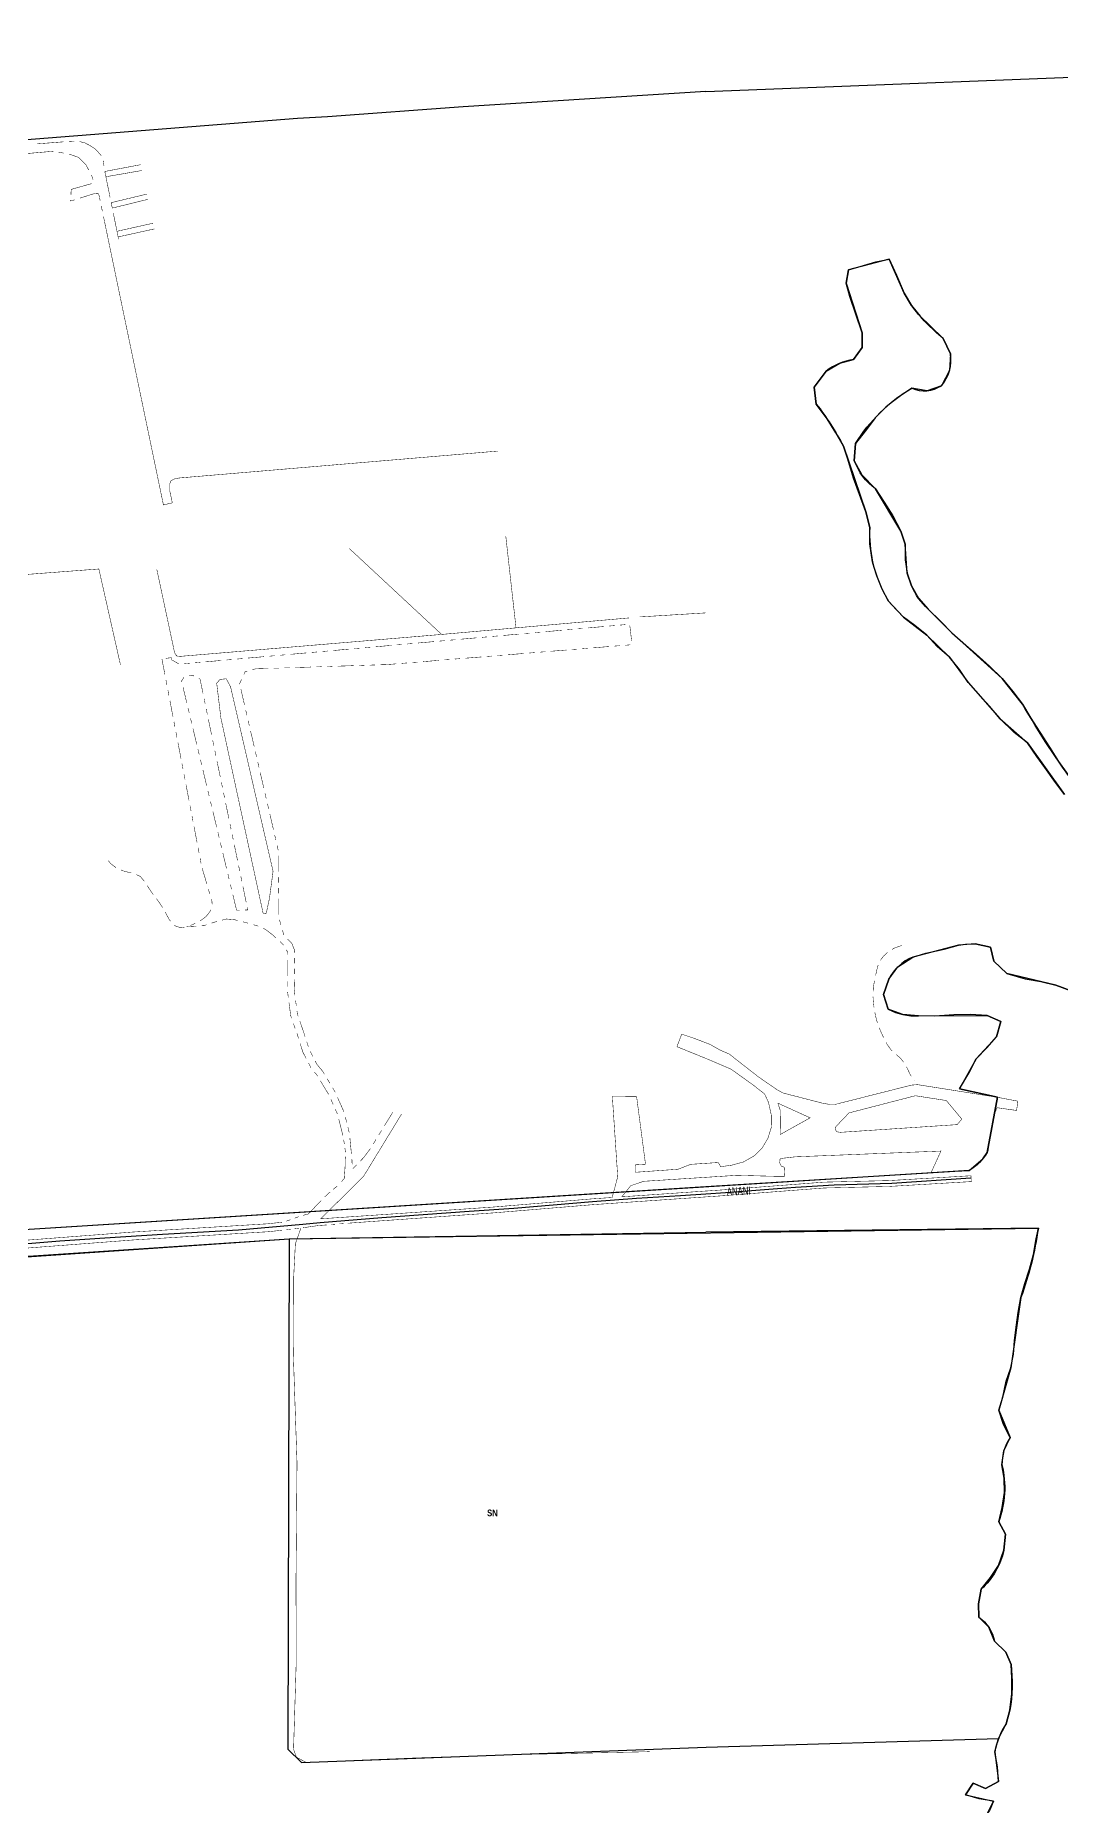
# Model space of a CAD drawing. Extents: x 204834 to 208707, y 4853033 to 4855981.
# Drawn here: x 207864 to 208248, y 4854184 to 4854847 of the extents above; entities that cross this region are included whole.
import ezdxf
from ezdxf.enums import TextEntityAlignment as Align

# ---------------------------------------------------------------- set-up
doc = ezdxf.new("R2010")
doc.units = 0
doc.header["$LTSCALE"] = 1.5
doc.header["$MEASUREMENT"] = 0
for name, pattern in [('DIVIDEX2', [2.5, 1, -0.5, 0, -0.5, 0, -0.5]), ('PHANTOMX2', [5, 2.5, -0.5, 0.5, -0.5, 0.5, -0.5]), ('TRACO_15', [3, 2, -1])]:
    doc.linetypes.add(name, pattern=pattern)
for name, color, linetype in [('CD-MALHA-LOTES', 40, 'CONTINUOUS'), ('HD-VALAS-DRENOS', 170, 'CONTINUOUS'), ('RU-QUADRAS', 6, 'CONTINUOUS'), ('SV-CAMINHO-TRILHA', 20, 'CONTINUOUS'), ('SV-EIXO-RUA-N-PAV', 6, 'CONTINUOUS'), ('SV-RUA-NAO-PAV-S-GUIA-C-GUIA', 7, 'PHANTOMX2'), ('SV-RUA-PAVIM-S-GUIA-C-GUIA', 7, 'CONTINUOUS'), ('SV-TXT-RUA-N-PAV-S-GUIA-C-GUIA', 7, 'CONTINUOUS'), ('Th_NmrPort', 7, 'CONTINUOUS')]:
    doc.layers.add(name, color=color, linetype=linetype)
doc.styles.add('ARIAL', font='ARIAL.TTF')
doc.styles.get("Standard").update_dxf_attribs({"font": 'swisscbo.ttf'})

msp = doc.modelspace()

# ---------------------------------------------------------------- linework, layer by layer
at = {"layer": 'CD-MALHA-LOTES', "linetype": 'Continuous'}
for p, q in [((208115, 4854826.37), (208024.03, 4854820.68)), ((207961.9, 4854816.27), (207787.51, 4854802.62)), ((207973.13, 4854816.87), (207961.9, 4854816.27)), ((208024.03, 4854820.68), (207973.13, 4854816.87)), ((207634.21, 4854385.53), (208114.95, 4854415.92)), ((207812.17, 4854386.27), (207958.76, 4854396.31)), ((207958.76, 4854396.31), (207958.27, 4854204.91)), ((207958.76, 4854396.31), (208114.91, 4854398.82)), ((207958.27, 4854204.91), (207963.44, 4854199.9)), ((207963.44, 4854199.9), (208115.04, 4854205.65)), ((208115.04, 4854205.65), (208224.71, 4854208.99))]:
    msp.add_line(p, q, dxfattribs=at)
for points in [[(208115, 4854826.37), (208650.67, 4854847.43)], [(208249.41, 4854562.9), (208245.43, 4854568.25), (208242.02, 4854572.92), (208239.09, 4854577.14), (208235.5, 4854582.21), (208230.59, 4854586.11), (208225.11, 4854591.34), (208221.4, 4854595.86), (208217.29, 4854600.38), (208213.31, 4854604.78), (208210.1, 4854609.7), (208206.29, 4854614.29), (208201.7, 4854618.32), (208197.77, 4854622.59), (208193.36, 4854626.26), (208189.07, 4854629.36), (208184.51, 4854634.11), (208183.4, 4854635.29), (208181, 4854639.86), (208179.02, 4854644.82), (208178.09, 4854647.92), (208177.47, 4854650.01), (208176.49, 4854656.85), (208176.39, 4854662.93), (208174.94, 4854668.84), (208172.61, 4854675.26), (208170.28, 4854681.38), (208168.19, 4854688.54), (208166.5, 4854693.46), (208163.7, 4854698.45), (208160.42, 4854703.67), (208156.31, 4854709.24), (208155.61, 4854715.6), (208160.09, 4854721.54), (208165.13, 4854724.52), (208170.31, 4854725.88), (208173.6, 4854730.39), (208173.5, 4854735.95), (208171.18, 4854742.89), (208168.88, 4854749.59), (208167.52, 4854754.55), (208168.39, 4854759.52), (208171.99, 4854760.59), (208178.73, 4854762.56), (208183.64, 4854763.54), (208186.47, 4854757.52), (208189.32, 4854750.8), (208192.02, 4854746.23), (208195.31, 4854742.14), (208199.05, 4854738.57), (208203.93, 4854733.84), (208206.71, 4854728.05), (208206.31, 4854721.82), (208203.26, 4854716.1), (208197.95, 4854714.22), (208192.13, 4854715.12), (208186.46, 4854711.27), (208182.44, 4854708.03), (208178.45, 4854704.02), (208175.16, 4854699.63), (208171.09, 4854694.39), (208170.61, 4854687.96), (208173.42, 4854682.64), (208178.57, 4854677.44), (208181.78, 4854672.47), (208185.01, 4854667.27), (208188.07, 4854661.55), (208189.67, 4854656.66), (208189.7, 4854650.83), (208190.43, 4854645.87), (208192.11, 4854641.11), (208194.7, 4854636.39), (208198.28, 4854632.35), (208203.07, 4854627.67), (208207.13, 4854623.45), (208212.41, 4854618.85), (208216.25, 4854615.4), (208221.26, 4854610.98), (208226.02, 4854606.28), (208230, 4854601.4), (208233.68, 4854596.71), (208236.79, 4854591.49), (208240.2, 4854586.24), (208243.75, 4854580.6), (208247.21, 4854575.2), (208250.62, 4854570.4)], [(208114.95, 4854415.92), (208208.27, 4854421.58), (208213.71, 4854421.87), (208218.76, 4854426.22), (208220.45, 4854428.65), (208224.25, 4854449.33), (208210.09, 4854452.45), (208213.58, 4854458.43), (208216.31, 4854463.8), (208220.37, 4854467.96), (208223.94, 4854471.95), (208225.54, 4854477.7), (208220.45, 4854480.03), (208214.04, 4854480.31), (208207.97, 4854480.21), (208200.76, 4854479.79), (208194.73, 4854479.89), (208188.86, 4854480.34), (208183.29, 4854482.36), (208181.53, 4854487.8), (208183.56, 4854493.55), (208186.88, 4854498.19), (208192.52, 4854501.82), (208197.4, 4854503.3), (208204.29, 4854504.9), (208209.72, 4854506.33), (208212.26, 4854506.79), (208215.95, 4854506.85), (208221.67, 4854505.58), (208222.88, 4854500.37), (208227.84, 4854495.76), (208234.66, 4854493.71), (208240.53, 4854492.78), (208246.15, 4854491.31), (208251.85, 4854489.26)], [(208224.71, 4854208.99), (208227.59, 4854214.45), (208228.95, 4854219.5), (208229.66, 4854225.7), (208229.7, 4854231.5), (208229.38, 4854236.7), (208227.42, 4854241.34), (208223.12, 4854245.4), (208221.03, 4854250.66), (208217.32, 4854254.4), (208217.23, 4854259.48), (208218.21, 4854264.9), (208221.72, 4854269.24), (208224.72, 4854273.83), (208226.71, 4854279.52), (208227.29, 4854285.55), (208224.73, 4854290.16), (208226.04, 4854295.51), (208226.95, 4854301.2), (208226.83, 4854306.51), (208225.97, 4854311.51), (208226.7, 4854316.76), (208229.01, 4854321.75), (208226.54, 4854326.69), (208224.73, 4854332.02), (208226.34, 4854336.87), (208227.57, 4854342.89), (208229.31, 4854347.91), (208230.31, 4854352.96), (208230.67, 4854358.06), (208231.26, 4854363.13), (208232.02, 4854368.66), (208233.08, 4854374.23), (208234.59, 4854379.5), (208236.34, 4854384.94), (208237.8, 4854390.42), (208238.74, 4854396.24), (208239.6, 4854400.24), (208114.91, 4854398.82)], [(208220.51, 4854180.89), (208222.74, 4854185.49), (208217.47, 4854186.26), (208212.35, 4854187.78), (208215.23, 4854192.19), (208219.85, 4854190.15), (208224.65, 4854192.86), (208224.24, 4854198.31), (208223.3, 4854203.94), (208224.71, 4854208.99)]]:
    msp.add_lwpolyline(points, dxfattribs=at)
at = {"layer": 'HD-VALAS-DRENOS', "const_width": 0.18}
for points in [[(207981.33, 4854655.04), (208015.8, 4854622.96)], [(208043.78, 4854625.42), (208039.96, 4854659.75)], [(208090.09, 4854629.41), (208114.91, 4854630.93)]]:
    msp.add_lwpolyline(points, dxfattribs=at)
at = {"layer": 'HD-VALAS-DRENOS', "linetype": 'DIVIDEX2', "const_width": 0.18}
for points in [[(207895.5, 4854611.51), (207887.41, 4854647.39), (207809.72, 4854641.51)], [(207909.15, 4854647.2), (207915.8, 4854616.03), (207916.27, 4854615.2), (207916.77, 4854614.7), (207918.17, 4854614.65), (208015.78, 4854622.84), (208086.21, 4854629.05)]]:
    msp.add_lwpolyline(points, dxfattribs=at)
at = {"layer": 'RU-QUADRAS', "linetype": 'Continuous'}
for points in [[(208254.17, 4854565.51, -0.030711), (208233.68, 4854596.71), (208226.02, 4854606.28), (208207.13, 4854623.45), (208198.28, 4854632.35, -0.112084), (208192.11, 4854641.11), (208190.43, 4854645.87), (208189.67, 4854656.66), (208188.07, 4854661.55), (208178.57, 4854677.44, -0.148384), (208170.61, 4854687.96), (208171.09, 4854694.39, -0.12317), (208192.13, 4854715.12, 0.25199), (208203.26, 4854716.1, 0.216149), (208206.71, 4854728.05), (208203.93, 4854733.84, -0.06353), (208192.02, 4854746.23), (208189.32, 4854750.8), (208183.64, 4854763.54), (208168.39, 4854759.52), (208167.52, 4854754.55), (208173.5, 4854735.95), (208173.6, 4854730.39), (208170.31, 4854725.88, 0.139506), (208160.09, 4854721.54), (208155.61, 4854715.6), (208156.31, 4854709.24, -0.04934), (208166.5, 4854693.46), (208174.94, 4854668.84), (208176.39, 4854662.93, 0.063013), (208177.47, 4854650.01, 0.074576), (208183.4, 4854635.29), (208189.07, 4854629.36), (208197.77, 4854622.59), (208206.29, 4854614.29), (208213.31, 4854604.78), (208225.11, 4854591.34), (208235.5, 4854582.21), (208249.41, 4854562.9)], [(208251.85, 4854489.26), (208246.15, 4854491.31), (208227.84, 4854495.76), (208222.88, 4854500.37), (208221.67, 4854505.58), (208215.95, 4854506.85), (208209.72, 4854506.33), (208192.52, 4854501.82, 0.191209), (208183.56, 4854493.55), (208181.53, 4854487.8), (208183.29, 4854482.36, 0.136536), (208194.73, 4854479.89), (208220.45, 4854480.03), (208225.54, 4854477.7), (208223.94, 4854471.95), (208216.31, 4854463.8), (208210.09, 4854452.45), (208224.25, 4854449.33), (208220.45, 4854428.65, -0.126695), (208213.71, 4854421.87), (207634.21, 4854385.53)], [(207766.87, 4854383.46), (207958.76, 4854396.31), (208239.6, 4854400.24, -0.051239), (208233.08, 4854374.23), (208229.31, 4854347.91), (208224.73, 4854332.02), (208229.01, 4854321.75, 0.148778), (208225.97, 4854311.51, -0.147664), (208224.73, 4854290.16), (208227.29, 4854285.55), (208226.71, 4854279.52, -0.147806), (208218.21, 4854264.9), (208217.23, 4854259.48), (208217.32, 4854254.4, -0.204356), (208223.12, 4854245.4), (208227.42, 4854241.34), (208229.38, 4854236.7, -0.069848), (208228.95, 4854219.5), (208227.59, 4854214.45, 0.10696), (208223.3, 4854203.94), (208224.65, 4854192.86), (208219.85, 4854190.15), (208215.23, 4854192.19), (208212.35, 4854187.78), (208222.74, 4854185.49, -0.188793), (208216.8, 4854177.46)]]:
    msp.add_lwpolyline(points, format="xyb", dxfattribs=at)
at = {"layer": 'SV-CAMINHO-TRILHA', "linetype": 'TRACO_15', "ltscale": 0.5, "const_width": 0.18}
for points in [[(207890.96, 4854538.05), (207891.59, 4854537.28)], [(207891.59, 4854537.28), (207891.92, 4854536.88)], [(207891.92, 4854536.88), (207893.89, 4854535.36)], [(207895.72, 4854534.56), (207896.64, 4854534.17)], [(207896.64, 4854534.17), (207896.67, 4854534.15)], [(207896.67, 4854534.15), (207898.58, 4854533.68)], [(207898.58, 4854533.68), (207899.25, 4854533.51)], [(207899.25, 4854533.51), (207899.55, 4854533.44)], [(207901.44, 4854532.82), (207902.35, 4854532.4)], [(207902.35, 4854532.4), (207902.92, 4854532.14)], [(207902.92, 4854532.14), (207904.45, 4854530.33)], [(207905.56, 4854528.67), (207905.62, 4854528.56)], [(207905.62, 4854528.56), (207906.64, 4854526.99)], [(207906.64, 4854526.99), (207906.8, 4854526.75)], [(207906.8, 4854526.75), (207907.22, 4854526.17)], [(207907.22, 4854526.17), (207907.69, 4854525.53)], [(207907.69, 4854525.53), (207907.81, 4854525.37)], [(207909.02, 4854523.77), (207909.46, 4854523.2)], [(207909.46, 4854523.2), (207910.75, 4854521.32)], [(207910.75, 4854521.32), (207911.14, 4854520.76)], [(207911.14, 4854520.76), (207911.3, 4854520.49)], [(207912.3, 4854518.75), (207912.76, 4854517.87)], [(207912.76, 4854517.87), (207912.99, 4854517.43)], [(207912.99, 4854517.43), (207913.71, 4854516.11)], [(207913.71, 4854516.11), (207913.74, 4854516.06)], [(207913.74, 4854516.06), (207914.32, 4854515.32)], [(207915.58, 4854513.78), (207917.46, 4854513.09)], [(207917.46, 4854513.09), (207918.1, 4854512.86)], [(207918.1, 4854512.86), (207919.4, 4854513.07)], [(208093.88, 4854203.99), (208040.87, 4854202.83), (208006.03, 4854201.64), (207965.06, 4854200.01), (207961.47, 4854201.93), (207960.4, 4854204.93), (207961.35, 4854236.01), (207961.34, 4854270.52), (207961.69, 4854312.38), (207960.33, 4854352.47), (207960.46, 4854382.13), (207961.08, 4854394.38), (207963.17, 4854400.33)]]:
    msp.add_lwpolyline(points, dxfattribs=at)
at = {"layer": 'SV-CAMINHO-TRILHA', "const_width": 0.18}
for points in [[(208183.04, 4854503.63), (208181.61, 4854502.29)], [(208183.08, 4854503.65), (208183.04, 4854503.63)], [(208185.64, 4854505.26), (208184.74, 4854504.76)], [(208186.55, 4854505.59), (208185.64, 4854505.26)], [(208188.43, 4854506.27), (208186.55, 4854505.59)], [(208178.81, 4854495.97), (208178.75, 4854495.69)], [(208179.07, 4854497.17), (208178.81, 4854495.97)], [(208179.28, 4854497.92), (208179.07, 4854497.17)], [(208179.47, 4854498.62), (208179.28, 4854497.92)], [(208179.59, 4854498.87), (208179.47, 4854498.62)], [(208180.67, 4854501.09), (208180.46, 4854500.67)], [(208180.99, 4854501.51), (208180.67, 4854501.09)], [(208181.6, 4854502.28), (208180.99, 4854501.51)], [(208181.61, 4854502.29), (208181.6, 4854502.28)], [(208177.74, 4854490.27), (208177.69, 4854489.08)], [(208177.86, 4854491.07), (208177.74, 4854490.27)], [(208178.03, 4854492.17), (208177.86, 4854491.07)], [(208178.2, 4854493.04), (208178.03, 4854492.17)], [(208178.75, 4854495.69), (208178.61, 4854495)], [(208177.63, 4854487.08), (208177.68, 4854486.08)], [(208177.68, 4854486.08), (208177.7, 4854485.78)], [(208177.7, 4854485.78), (208177.77, 4854485.08)], [(208177.77, 4854485.08), (208177.85, 4854484.28)], [(208177.85, 4854484.28), (208178, 4854483.1)], [(208178.32, 4854481.12), (208178.52, 4854480.14)], [(208178.52, 4854480.14), (208178.61, 4854479.72)], [(208178.61, 4854479.72), (208178.75, 4854479.17)], [(208178.75, 4854479.17), (208178.97, 4854478.26)], [(208178.97, 4854478.26), (208179.29, 4854477.25)], [(208179.97, 4854475.37), (208180.35, 4854474.44)], [(208180.35, 4854474.44), (208180.73, 4854473.53)], [(208180.73, 4854473.53), (208181.16, 4854472.62)], [(208181.16, 4854472.62), (208181.37, 4854472.17)], [(208181.37, 4854472.17), (208181.6, 4854471.71)], [(208182.5, 4854469.93), (208182.98, 4854469.05)], [(208182.98, 4854469.05), (208183, 4854469.02)], [(208183, 4854469.02), (208184.16, 4854467.44)], [(208184.16, 4854467.44), (208184.45, 4854467.04)], [(208184.45, 4854467.04), (208184.83, 4854466.71)], [(208186.33, 4854465.38), (208186.7, 4854465.04)], [(208186.7, 4854465.04), (208187.84, 4854464.07)], [(208187.84, 4854464.07), (208187.85, 4854464.06)], [(208187.85, 4854464.06), (208189.09, 4854462.51)], [(208190.13, 4854460.81), (208190.57, 4854459.92)], [(208190.57, 4854459.92), (208190.88, 4854459.29)], [(208190.88, 4854459.29), (208191.44, 4854458.11)], [(208191.44, 4854458.11), (208191.53, 4854457.92)], [(208191.53, 4854457.92), (208191.97, 4854457.27)], [(208193.09, 4854455.61), (208193.16, 4854455.52)], [(208193.16, 4854455.52), (208193.16, 4854455.52)]]:
    msp.add_lwpolyline(points, dxfattribs=at)
at = {"layer": 'SV-EIXO-RUA-N-PAV'}
for points in [[(208114.91, 4854413.1), (208122.37, 4854413.62), (208141.85, 4854415.11), (208148.61, 4854415.59), (208163.11, 4854416.55), (208184.72, 4854417.09), (208214.34, 4854419.14)], [(207850.22, 4854393.66), (207872.78, 4854395.48), (207889.59, 4854396.6), (207911.24, 4854398), (207939.82, 4854399.67), (207963.92, 4854401.76), (207970.4, 4854402.43), (207993.52, 4854404.29), (208008.96, 4854405.41), (208026.22, 4854406.6), (208042.92, 4854407.8), (208072.49, 4854410.26), (208089.01, 4854411.45), (208105.41, 4854412.49), (208114.91, 4854413.09)]]:
    msp.add_lwpolyline(points, dxfattribs=at)
at = {"layer": 'SV-RUA-NAO-PAV-S-GUIA-C-GUIA', "const_width": 0.18}
for points in [[(207876.46, 4854807.7), (207876.19, 4854807.68)], [(207877.19, 4854807.69), (207876.46, 4854807.7)], [(207878.19, 4854807.67), (207877.19, 4854807.69)], [(207882.08, 4854807.17), (207880.19, 4854807.63)], [(207870.29, 4854803.99), (207860.33, 4854803.13)], [(207874.2, 4854807.53), (207864.22, 4854806.77)], [(207874.23, 4854803.3), (207872.26, 4854803.65)], [(207876.34, 4854802.92), (207876.2, 4854802.95)], [(207877.15, 4854802.64), (207876.34, 4854802.92)], [(207879.86, 4854801.68), (207877.15, 4854802.64)], [(207879.95, 4854801.59), (207879.86, 4854801.68)], [(207882.55, 4854798.99), (207879.95, 4854801.59)], [(207882.13, 4854807.15), (207882.08, 4854807.17)], [(207883.96, 4854806.21), (207882.13, 4854807.15)], [(207884.75, 4854805.7), (207883.96, 4854806.21)], [(207886.08, 4854804.85), (207884.75, 4854805.7)], [(207886.36, 4854804.54), (207886.08, 4854804.85)], [(207888.09, 4854802.64), (207886.36, 4854804.54)], [(207888.28, 4854802.25), (207888.09, 4854802.64)], [(207882.7, 4854798.71), (207882.55, 4854798.99)], [(207883.62, 4854796.93), (207882.7, 4854798.71)], [(207885.06, 4854794.14), (207884.53, 4854795.15)], [(207889.34, 4854798.44), (207889.05, 4854800.42)], [(207891.63, 4854786.66), (207889.63, 4854796.46)], [(207876.94, 4854787.69), (207877.04, 4854789.69)], [(207877.04, 4854789.7), (207884.73, 4854791.87)], [(207877.04, 4854789.69), (207877.04, 4854789.7)], [(207886.16, 4854788.26), (207880.28, 4854786.41)], [(207885.22, 4854793.3), (207885.06, 4854794.14)], [(207886.99, 4854788.21), (207886.16, 4854788.26)], [(207887.14, 4854788.2), (207886.99, 4854788.21)], [(207887.49, 4854787.42), (207887.14, 4854788.2)], [(207876.82, 4854785.32), (207876.84, 4854785.69)], [(207877.42, 4854785.51), (207876.82, 4854785.32)], [(207878.37, 4854785.81), (207877.42, 4854785.51)], [(207887.51, 4854787.38), (207887.49, 4854787.42)], [(207887.7, 4854786.45), (207887.51, 4854787.38)], [(207887.91, 4854785.47), (207887.7, 4854786.45)], [(207888.72, 4854781.55), (207888.31, 4854783.51)], [(207892.43, 4854782.74), (207892.03, 4854784.7)], [(207891.16, 4854769.8), (207889.13, 4854779.59)], [(207894.82, 4854770.98), (207892.83, 4854780.78)], [(208037.08, 4854691.6), (207917.73, 4854681.52), (207916.43, 4854681.33), (207915.36, 4854681.01), (207914.38, 4854680.36), (207914.02, 4854679.36), (207914.01, 4854676.61), (207914.95, 4854672.2), (207911.62, 4854671.39), (207891.16, 4854769.8)], [(208032.98, 4854621.93), (208030.99, 4854621.76)], [(208036.96, 4854622.29), (208034.97, 4854622.11)], [(208044.93, 4854622.99), (208038.96, 4854622.46)], [(208048.92, 4854623.35), (208046.93, 4854623.17)], [(208052.9, 4854623.7), (208050.91, 4854623.52)], [(208060.87, 4854624.41), (208054.89, 4854623.88)], [(208064.86, 4854624.76), (208062.86, 4854624.58)], [(208068.84, 4854625.11), (208066.85, 4854624.94)], [(208076.81, 4854625.82), (208070.83, 4854625.29)], [(208080.79, 4854626.17), (208078.8, 4854626)], [(208084.78, 4854626.53), (208082.78, 4854626.35)], [(208087.14, 4854620.34), (208086.44, 4854626.3)], [(207957.28, 4854615.22), (207955.28, 4854615.05)], [(207965.25, 4854615.93), (207959.27, 4854615.4)], [(207969.23, 4854616.28), (207967.24, 4854616.11)], [(207973.21, 4854616.64), (207971.22, 4854616.46)], [(207981.18, 4854617.34), (207975.21, 4854616.81)], [(207985.17, 4854617.69), (207983.18, 4854617.52)], [(207989.15, 4854618.05), (207987.16, 4854617.87)], [(207997.12, 4854618.75), (207991.14, 4854618.22)], [(208001.11, 4854619.11), (207999.11, 4854618.93)], [(208005.09, 4854619.46), (208003.1, 4854619.28)], [(208013.06, 4854620.17), (208007.08, 4854619.64)], [(208017.04, 4854620.52), (208015.05, 4854620.34)], [(208021.03, 4854620.87), (208019.03, 4854620.7)], [(208029, 4854621.58), (208023.02, 4854621.05)], [(208040.8, 4854615.23), (208046.78, 4854615.72)], [(208048.77, 4854615.88), (208050.76, 4854616.04)], [(208052.76, 4854616.21), (208054.75, 4854616.37)], [(208056.74, 4854616.53), (208062.72, 4854617.01)], [(208064.72, 4854617.18), (208066.71, 4854617.34)], [(208068.7, 4854617.5), (208070.7, 4854617.66)], [(208072.69, 4854617.82), (208078.67, 4854618.31)], [(208080.66, 4854618.47), (208082.66, 4854618.63)], [(208084.65, 4854618.79), (208086.64, 4854618.96)], [(207911.05, 4854613.66), (207912.18, 4854607.77)], [(207914.58, 4854614.15), (207912.52, 4854613.87)], [(207914.79, 4854613.28), (207914.58, 4854614.15)], [(207914.81, 4854613.27), (207914.79, 4854613.28)], [(207917.36, 4854611.82), (207914.81, 4854613.27)], [(207917.43, 4854611.82), (207917.36, 4854611.82)], [(207921.42, 4854612.04), (207919.43, 4854611.87)], [(207925.4, 4854612.4), (207923.41, 4854612.22)], [(207933.37, 4854613.1), (207927.39, 4854612.57)], [(207937.36, 4854613.46), (207935.36, 4854613.28)], [(207941.34, 4854613.81), (207939.35, 4854613.63)], [(207941.77, 4854607.84), (207942.19, 4854608.75)], [(207942.19, 4854608.75), (207942.24, 4854608.86)], [(207942.24, 4854608.86), (207943.09, 4854609.1)], [(207949.31, 4854614.52), (207943.33, 4854613.99)], [(207945.01, 4854609.64), (207945.98, 4854609.9)], [(207945.98, 4854609.9), (207946.14, 4854609.95)], [(207946.14, 4854609.95), (207950.97, 4854610.11)], [(207953.29, 4854614.87), (207951.3, 4854614.69)], [(207952.97, 4854610.17), (207954.97, 4854610.24)], [(207956.96, 4854610.3), (207958.96, 4854610.37)], [(207960.96, 4854610.43), (207966.96, 4854610.63)], [(207968.96, 4854610.69), (207970.96, 4854610.76)], [(207972.96, 4854610.82), (207974.95, 4854610.89)], [(207976.95, 4854610.95), (207982.95, 4854611.15)], [(207984.95, 4854611.21), (207986.95, 4854611.28)], [(207988.95, 4854611.34), (207990.95, 4854611.41)], [(207992.95, 4854611.48), (207994.94, 4854611.54)], [(207994.94, 4854611.54), (207995.55, 4854611.56)], [(207995.55, 4854611.56), (207998.93, 4854611.83)], [(208000.93, 4854612), (208002.92, 4854612.16)], [(208004.91, 4854612.32), (208006.91, 4854612.48)], [(208008.9, 4854612.64), (208014.88, 4854613.13)], [(208016.87, 4854613.29), (208018.87, 4854613.45)], [(208020.86, 4854613.62), (208022.85, 4854613.78)], [(208024.85, 4854613.94), (208030.83, 4854614.42)], [(208032.82, 4854614.59), (208034.81, 4854614.75)], [(208036.81, 4854614.91), (208038.8, 4854615.07)], [(207912.55, 4854605.81), (207912.93, 4854603.84)], [(207918.41, 4854605.38), (207919.29, 4854606.78)], [(207918.49, 4854605.04), (207918.41, 4854605.38)], [(207920.36, 4854597.26), (207918.96, 4854603.09)], [(207921.2, 4854607.29), (207922.17, 4854607.53)], [(207922.17, 4854607.53), (207922.42, 4854607.59)], [(207922.42, 4854607.59), (207923.09, 4854607.26)], [(207924.88, 4854606.38), (207925.34, 4854606.15)], [(207925.34, 4854606.15), (207926.45, 4854600.78)], [(207940.17, 4854604.39), (207940.93, 4854606.03)], [(207940.21, 4854604.2), (207940.17, 4854604.39)], [(207942.02, 4854596.41), (207940.67, 4854602.25)], [(207913.31, 4854601.88), (207913.68, 4854599.91)], [(207914.06, 4854597.95), (207915.19, 4854592.06)], [(207921.29, 4854593.37), (207920.83, 4854595.31)], [(207926.86, 4854598.82), (207927.26, 4854596.86)], [(207915.56, 4854590.09), (207915.94, 4854588.13)], [(207922.23, 4854589.48), (207921.76, 4854591.42)], [(207927.66, 4854594.9), (207928.07, 4854592.94)], [(207928.47, 4854590.98), (207929.69, 4854585.11)], [(207942.93, 4854592.51), (207942.47, 4854594.46)], [(207943.83, 4854588.61), (207943.38, 4854590.56)], [(207916.32, 4854586.16), (207916.69, 4854584.2)], [(207917.07, 4854582.24), (207918.2, 4854576.34)], [(207924.1, 4854581.7), (207922.7, 4854587.54)], [(207930.09, 4854583.15), (207930.5, 4854581.19)], [(207945.64, 4854580.82), (207944.28, 4854586.67)], [(207925.03, 4854577.81), (207924.56, 4854579.76)], [(207925.96, 4854573.92), (207925.5, 4854575.87)], [(207930.9, 4854579.23), (207931.31, 4854577.27)], [(207946.54, 4854576.92), (207946.09, 4854578.87)], [(207918.57, 4854574.38), (207918.95, 4854572.41)], [(207919.33, 4854570.45), (207919.7, 4854568.49)], [(207927.83, 4854566.14), (207926.43, 4854571.98)], [(207931.71, 4854575.31), (207932.93, 4854569.44)], [(207947.44, 4854573.03), (207946.99, 4854574.98)], [(207949.25, 4854565.24), (207947.9, 4854571.08)], [(207920.08, 4854566.52), (207921.21, 4854560.63)], [(207928.77, 4854562.25), (207928.3, 4854564.2)], [(207933.33, 4854567.48), (207933.74, 4854565.52)], [(207934.14, 4854563.56), (207934.55, 4854561.6)], [(207950.15, 4854561.34), (207949.7, 4854563.29)], [(207921.58, 4854558.66), (207921.96, 4854556.7)], [(207929.7, 4854558.36), (207929.23, 4854560.31)], [(207931.57, 4854550.59), (207930.17, 4854556.42)], [(207934.95, 4854559.64), (207936.16, 4854553.77)], [(207951.06, 4854557.44), (207950.61, 4854559.39)], [(207952.87, 4854549.65), (207951.51, 4854555.49)], [(207922.34, 4854554.74), (207922.71, 4854552.77)], [(207923.09, 4854550.81), (207924.22, 4854544.91)], [(207936.57, 4854551.81), (207936.97, 4854549.85)], [(207924.59, 4854542.95), (207924.97, 4854540.99)], [(207932.5, 4854546.7), (207932.04, 4854548.64)], [(207933.44, 4854542.81), (207932.97, 4854544.75)], [(207937.38, 4854547.89), (207937.78, 4854545.93)], [(207938.19, 4854543.98), (207939.4, 4854538.1)], [(207953.77, 4854545.75), (207953.32, 4854547.7)], [(207954.61, 4854542.13), (207954.22, 4854543.8)], [(207925.35, 4854539.02), (207925.72, 4854537.06)], [(207935.3, 4854535.03), (207933.9, 4854540.86)], [(207939.81, 4854536.14), (207940.21, 4854534.18)], [(207954.61, 4854541.85), (207954.61, 4854542.13)], [(207954.66, 4854533.85), (207954.62, 4854539.85)], [(207926.17, 4854535.11), (207927.87, 4854529.36)], [(207936.24, 4854531.14), (207935.77, 4854533.08)], [(207937.17, 4854527.25), (207936.71, 4854529.19)], [(207940.62, 4854532.22), (207941.02, 4854530.27)], [(207954.69, 4854529.85), (207954.68, 4854531.85)], [(207928.44, 4854527.44), (207929.01, 4854525.52)], [(207929.56, 4854523.6), (207929.82, 4854522.69)], [(207929.82, 4854522.69), (207929.87, 4854521.64)], [(207939.04, 4854519.47), (207937.64, 4854525.3)], [(207941.43, 4854528.31), (207942.64, 4854522.43)], [(207954.71, 4854525.85), (207954.7, 4854527.85)], [(207954.76, 4854517.85), (207954.73, 4854523.85)], [(207926.13, 4854515.97), (207925.32, 4854515.47)], [(207926.16, 4854516), (207926.13, 4854515.97)], [(207927.37, 4854516.94), (207926.16, 4854516)], [(207927.7, 4854517.28), (207927.37, 4854516.94)], [(207928.44, 4854518.05), (207927.7, 4854517.28)], [(207928.95, 4854518.83), (207928.44, 4854518.05)], [(207929.26, 4854519.31), (207928.95, 4854518.83)], [(207929.4, 4854519.71), (207929.26, 4854519.31)], [(207935.23, 4854516.17), (207933.59, 4854515.73)], [(207935.53, 4854516.14), (207935.23, 4854516.17)], [(207938.21, 4854515.91), (207935.53, 4854516.14)], [(207938.51, 4854515.84), (207938.21, 4854515.91)], [(207939.48, 4854515.59), (207938.51, 4854515.84)], [(207939.2, 4854519.47), (207939.04, 4854519.47)], [(207940.2, 4854519.49), (207939.2, 4854519.47)], [(207943.24, 4854519.53), (207942.2, 4854519.52)], [(207943.05, 4854520.47), (207943.24, 4854519.53)], [(207955.66, 4854513.98), (207955.1, 4854515.9)], [(207920.91, 4854513.33), (207920.3, 4854513.29)], [(207923.9, 4854513.5), (207920.91, 4854513.33)], [(207921.93, 4854513.84), (207921.71, 4854513.76)], [(207922.64, 4854514.13), (207921.93, 4854513.84)], [(207923.34, 4854514.42), (207922.64, 4854514.13)], [(207923.55, 4854514.53), (207923.34, 4854514.42)], [(207926.74, 4854513.67), (207925.9, 4854513.62)], [(207926.89, 4854513.72), (207926.74, 4854513.67)], [(207927.84, 4854514.03), (207926.89, 4854513.72)], [(207930.76, 4854514.98), (207929.74, 4854514.65)], [(207931.66, 4854515.22), (207930.76, 4854514.98)], [(207942.09, 4854514.95), (207941.42, 4854515.11)], [(207942.39, 4854514.86), (207942.09, 4854514.95)], [(207943.35, 4854514.59), (207942.39, 4854514.86)], [(207947.03, 4854513.54), (207945.28, 4854514.04)], [(207947.2, 4854513.48), (207947.03, 4854513.54)], [(207949.3, 4854512.56), (207949.03, 4854512.69)], [(207949.89, 4854512.18), (207949.3, 4854512.56)], [(207950.58, 4854511.74), (207949.89, 4854512.18)], [(207950.72, 4854511.63), (207950.58, 4854511.74)], [(207952.53, 4854510.21), (207950.72, 4854511.63)], [(207953.05, 4854509.74), (207952.53, 4854510.21)], [(207953.8, 4854509.07), (207953.05, 4854509.74)], [(207956.77, 4854510.13), (207956.22, 4854512.05)], [(207956.73, 4854506.35), (207955.27, 4854507.72)], [(207958.27, 4854503.53), (207957.71, 4854504.63)], [(207958.64, 4854508.21), (207958.14, 4854508.7)], [(207958.27, 4854502.76), (207958.27, 4854503.53)], [(207958.85, 4854507.99), (207958.64, 4854508.21)], [(207959.75, 4854507.04), (207958.85, 4854507.99)], [(207960, 4854506.41), (207959.75, 4854507.04)], [(207960.83, 4854504.3), (207960, 4854506.41)], [(207960.83, 4854503.56), (207960.83, 4854504.3)], [(207958.23, 4854494.76), (207958.26, 4854495.76)], [(207958.26, 4854495.76), (207958.28, 4854496.45)], [(207958.28, 4854496.45), (207958.27, 4854500.76)], [(207960.81, 4854495.56), (207960.84, 4854496.41)], [(207960.84, 4854499.56), (207960.83, 4854501.56)], [(207960.84, 4854496.41), (207960.84, 4854497.56)], [(207958.1, 4854490.76), (207958.16, 4854492.76)], [(207960.63, 4854489.71), (207960.75, 4854493.56)], [(207960.65, 4854489.57), (207960.63, 4854489.71)], [(207960.91, 4854487.58), (207960.65, 4854489.57)], [(207958.43, 4854486.79), (207958.17, 4854488.77)], [(207959.33, 4854479.91), (207958.69, 4854484.8)], [(207961.43, 4854483.62), (207961.17, 4854485.6)], [(207959.35, 4854479.85), (207959.33, 4854479.91)], [(207959.68, 4854478.91), (207959.35, 4854479.85)], [(207961, 4854475.13), (207960.34, 4854477.02)], [(207961.84, 4854480.5), (207961.69, 4854481.63)], [(207962.12, 4854479.69), (207961.84, 4854480.5)], [(207964.27, 4854473.52), (207962.78, 4854477.8)], [(207961.85, 4854472.71), (207961.66, 4854473.24)], [(207961.98, 4854472.3), (207961.85, 4854472.71)], [(207962.28, 4854471.34), (207961.98, 4854472.3)], [(207963.91, 4854466.22), (207962.89, 4854469.44)], [(207964.41, 4854473.08), (207964.27, 4854473.52)], [(207964.72, 4854472.12), (207964.41, 4854473.08)], [(207965.94, 4854468.32), (207965.33, 4854470.22)], [(207964.2, 4854465.66), (207963.91, 4854466.22)], [(207965.12, 4854463.89), (207964.2, 4854465.66)], [(207967.59, 4854464.69), (207966.68, 4854466.46)], [(207969.1, 4854461.77), (207968.51, 4854462.91)], [(207966.95, 4854460.36), (207966.04, 4854462.11)], [(207966.97, 4854460.34), (207966.95, 4854460.36)], [(207969.22, 4854457.58), (207968.23, 4854458.79)], [(207969.55, 4854461.22), (207969.1, 4854461.77)], [(207969.44, 4854457.21), (207969.22, 4854457.58)], [(207971.32, 4854459.06), (207969.55, 4854461.22)], [(207971.43, 4854458.88), (207971.32, 4854459.06)], [(207971.95, 4854458.02), (207971.43, 4854458.88)], [(207974.01, 4854454.6), (207972.98, 4854456.31)], [(207973.58, 4854450.36), (207970.48, 4854455.5)], [(207975.93, 4854451.42), (207975.05, 4854452.88)], [(207976.05, 4854451.15), (207975.93, 4854451.42)], [(207979.3, 4854443.85), (207976.86, 4854449.33)], [(207975.23, 4854446.72), (207974.41, 4854448.54)], [(207976.85, 4854443.06), (207976.04, 4854444.89)], [(208000.91, 4854443.07), (207986.61, 4854419.64)], [(207997.59, 4854443.71), (207994.45, 4854438.6)], [(207978.82, 4854435.31), (207977.37, 4854441.13)], [(207980.3, 4854439.97), (207979.81, 4854441.92)], [(207981.26, 4854436.09), (207980.78, 4854438.03)], [(207993.4, 4854436.9), (207992.35, 4854435.2)], [(207978.82, 4854435.31), (207978.89, 4854434.92)], [(207979.17, 4854433.37), (207979.39, 4854432.19), (207979.44, 4854431.82)], [(207979.65, 4854430.27), (207979.84, 4854428.8), (207979.84, 4854428.7)], [(207982.09, 4854428.14), (207981.51, 4854434.11)], [(207988.97, 4854429.74), (207986.79, 4854426.9)], [(207989.19, 4854430.09), (207988.97, 4854429.74)], [(207991.29, 4854433.49), (207990.24, 4854431.79)], [(207979.8, 4854427.1), (207979.71, 4854423.2), (207979.4, 4854418.9), (207978.35, 4854417.66)], [(207982.36, 4854424.15), (207982.27, 4854426.15)], [(207984.02, 4854424.01), (207982.61, 4854422.59)], [(207986.46, 4854426.47), (207985.43, 4854425.43)], [(207986.79, 4854426.9), (207986.46, 4854426.47)], [(208079.84, 4854411.76), (208072.43, 4854411.25), (208035.46, 4854408.19), (207999.13, 4854405.7), (207978.77, 4854404.32), (207970.57, 4854403.77), (207986.61, 4854419.64)], [(208114.91, 4854411.98), (208121.96, 4854412.46), (208122.29, 4854412.49), (208159.26, 4854415.32), (208183.76, 4854415.91), (208214.47, 4854417.72), (208214.34, 4854419.91)], [(208114.91, 4854414.17), (208121.8, 4854414.65), (208159.15, 4854417.51), (208183.67, 4854418.1), (208214.34, 4854419.91)], [(207970.71, 4854410.55), (207965.9, 4854405.57), (207963.95, 4854405.06)], [(207974.09, 4854413.84), (207972.11, 4854412), (207972.1, 4854411.99)], [(207976.78, 4854416.06), (207975.22, 4854414.77)], [(207980.69, 4854402.1), (207984.19, 4854402.37), (208035.63, 4854406.01), (208072.6, 4854409.07), (208114.91, 4854411.98)], [(208114.91, 4854414.18), (208088.84, 4854412.38), (208083.44, 4854412.01)], [(207959.25, 4854403.44), (207957.68, 4854402.88)], [(207962.38, 4854404.57), (207960.81, 4854404.01)], [(207614.37, 4854376.52), (207615.95, 4854376.5), (207641.9, 4854377.86), (207695.83, 4854381.64), (207750.29, 4854384.86), (207779.18, 4854386.86), (207832.04, 4854390.62), (207900.69, 4854395.87), (207950.98, 4854398.93), (207956.13, 4854399.49)], [(207956.11, 4854402.48), (207950.73, 4854401.9), (207900.48, 4854398.83), (207831.82, 4854393.58), (207778.97, 4854389.82), (207750.1, 4854387.83), (207695.64, 4854384.6), (207641.72, 4854380.83), (207630.47, 4854380.26)], [(207957.7, 4854399.66), (207959.27, 4854399.85)], [(207960.84, 4854400.04), (207962.4, 4854400.24)], [(207963.97, 4854400.43), (207964.57, 4854400.5), (207969.62, 4854401.23), (207972.84, 4854401.48)], [(207974.41, 4854401.61), (207975.98, 4854401.73)], [(207977.55, 4854401.85), (207979.12, 4854401.97)]]:
    msp.add_lwpolyline(points, dxfattribs=at)
msp.add_lwpolyline([(207949.01, 4854518.21), (207933.16, 4854591.5), (207931.59, 4854604.55), (207932.8, 4854605.97), (207935.17, 4854606.24), (207936.79, 4854603.23), (207952.72, 4854534.03), (207951.38, 4854523.97), (207950.17, 4854518.33)], close=True, dxfattribs=at)
at = {"layer": 'SV-RUA-PAVIM-S-GUIA-C-GUIA', "const_width": 0.18}
for points in [[(207903.08, 4854798.96), (207889.64, 4854796.42)], [(207890.05, 4854794.44), (207903.54, 4854796.78)], [(207905.42, 4854787.94), (207892.02, 4854784.72)], [(207892.44, 4854782.69), (207905.83, 4854785.98)], [(207907.73, 4854777.02), (207894.21, 4854773.99)], [(207894.63, 4854771.88), (207908.18, 4854774.87)], [(208114.91, 4854469.78), (208110.26, 4854471.54), (208105.91, 4854472.98), (208104.11, 4854468.3)], [(208104.11, 4854468.3), (208114.91, 4854463.92)], [(208079.84, 4854411.76), (208081.92, 4854419.52), (208079.91, 4854449.65), (208089.01, 4854449.53)], [(208114.91, 4854424.56), (208109.27, 4854424.19), (208104.54, 4854422.35), (208088.63, 4854421.22), (208088.54, 4854424.02), (208092.34, 4854424.23), (208089.01, 4854449.53)], [(208083.44, 4854412.01), (208086.8, 4854416.17), (208091.69, 4854417.83), (208114.91, 4854419.32)]]:
    msp.add_lwpolyline(points, dxfattribs=at)
at = {"layer": 'SV-RUA-PAVIM-S-GUIA-C-GUIA', "linetype": 'TRACO_15', "ltscale": 0.5, "const_width": 0.18}
for points in [[(208114.91, 4854469.77), (208116.4, 4854469.21), (208120.52, 4854466.91), (208123.69, 4854465.57), (208126.86, 4854463.08), (208134.61, 4854457.02), (208141.7, 4854452.13), (208143.94, 4854450.92), (208158.76, 4854447.1), (208161.66, 4854446.59), (208163.36, 4854446.63), (208166.31, 4854447.38), (208192.05, 4854453.89), (208194.33, 4854454.06), (208224.25, 4854449.33), (208231.93, 4854447.87)], [(208114.91, 4854463.91), (208115.98, 4854463.48), (208124.42, 4854459.86), (208132.58, 4854454.02), (208136.99, 4854450.57), (208138.45, 4854447.41), (208139.51, 4854442.6), (208139.54, 4854438.2), (208138.28, 4854434.1), (208136.08, 4854430.3), (208133.3, 4854427.49), (208128.99, 4854425.05), (208124.53, 4854423.85), (208120.52, 4854423.31), (208119.63, 4854424.87), (208114.91, 4854424.56)], [(208213.71, 4854421.87), (208218.76, 4854426.22), (208220.8, 4854429.14), (208221.93, 4854436.82), (208223.18, 4854443.15), (208224.16, 4854445.42), (208231.44, 4854444.39), (208231.93, 4854447.87)], [(208114.91, 4854419.32), (208126.69, 4854420.08), (208139.67, 4854419.73), (208144.55, 4854419.66), (208144.34, 4854423.14), (208143.29, 4854423.39), (208142.64, 4854424.72), (208142.8, 4854426.35), (208148.38, 4854427), (208203.09, 4854429.17), (208199.36, 4854421), (208213.71, 4854421.87)]]:
    msp.add_lwpolyline(points, dxfattribs=at)
for points in [[(208210.91, 4854441.15), (208205.11, 4854448.11), (208193.49, 4854449.91), (208168.62, 4854443.47), (208163.68, 4854438.3), (208163.5, 4854437.37), (208163.92, 4854436.42), (208165.4, 4854436.19), (208209.18, 4854439.08)], [(208141.98, 4854447.12), (208154.06, 4854441.62), (208142.81, 4854435.36), (208142.87, 4854438.28), (208142.87, 4854439.59), (208142.88, 4854441.41), (208142.79, 4854444.54)]]:
    msp.add_lwpolyline(points, close=True, dxfattribs=at)

# ---------------------------------------------------------------- texts
at = {"layer": 'SV-TXT-RUA-N-PAV-S-GUIA-C-GUIA', "style": 'ARIAL', "width": 0.7}
msp.add_text('ANANI', height=3, rotation=3, dxfattribs=at).set_placement((208122.88, 4854412.42))
at = {"layer": 'Th_NmrPort', "color": 1}
msp.add_text('SN', height=2.5, dxfattribs=at).set_placement((208032.96, 4854293.51), align=Align.MIDDLE_LEFT)

doc.saveas('drawing.dxf')
